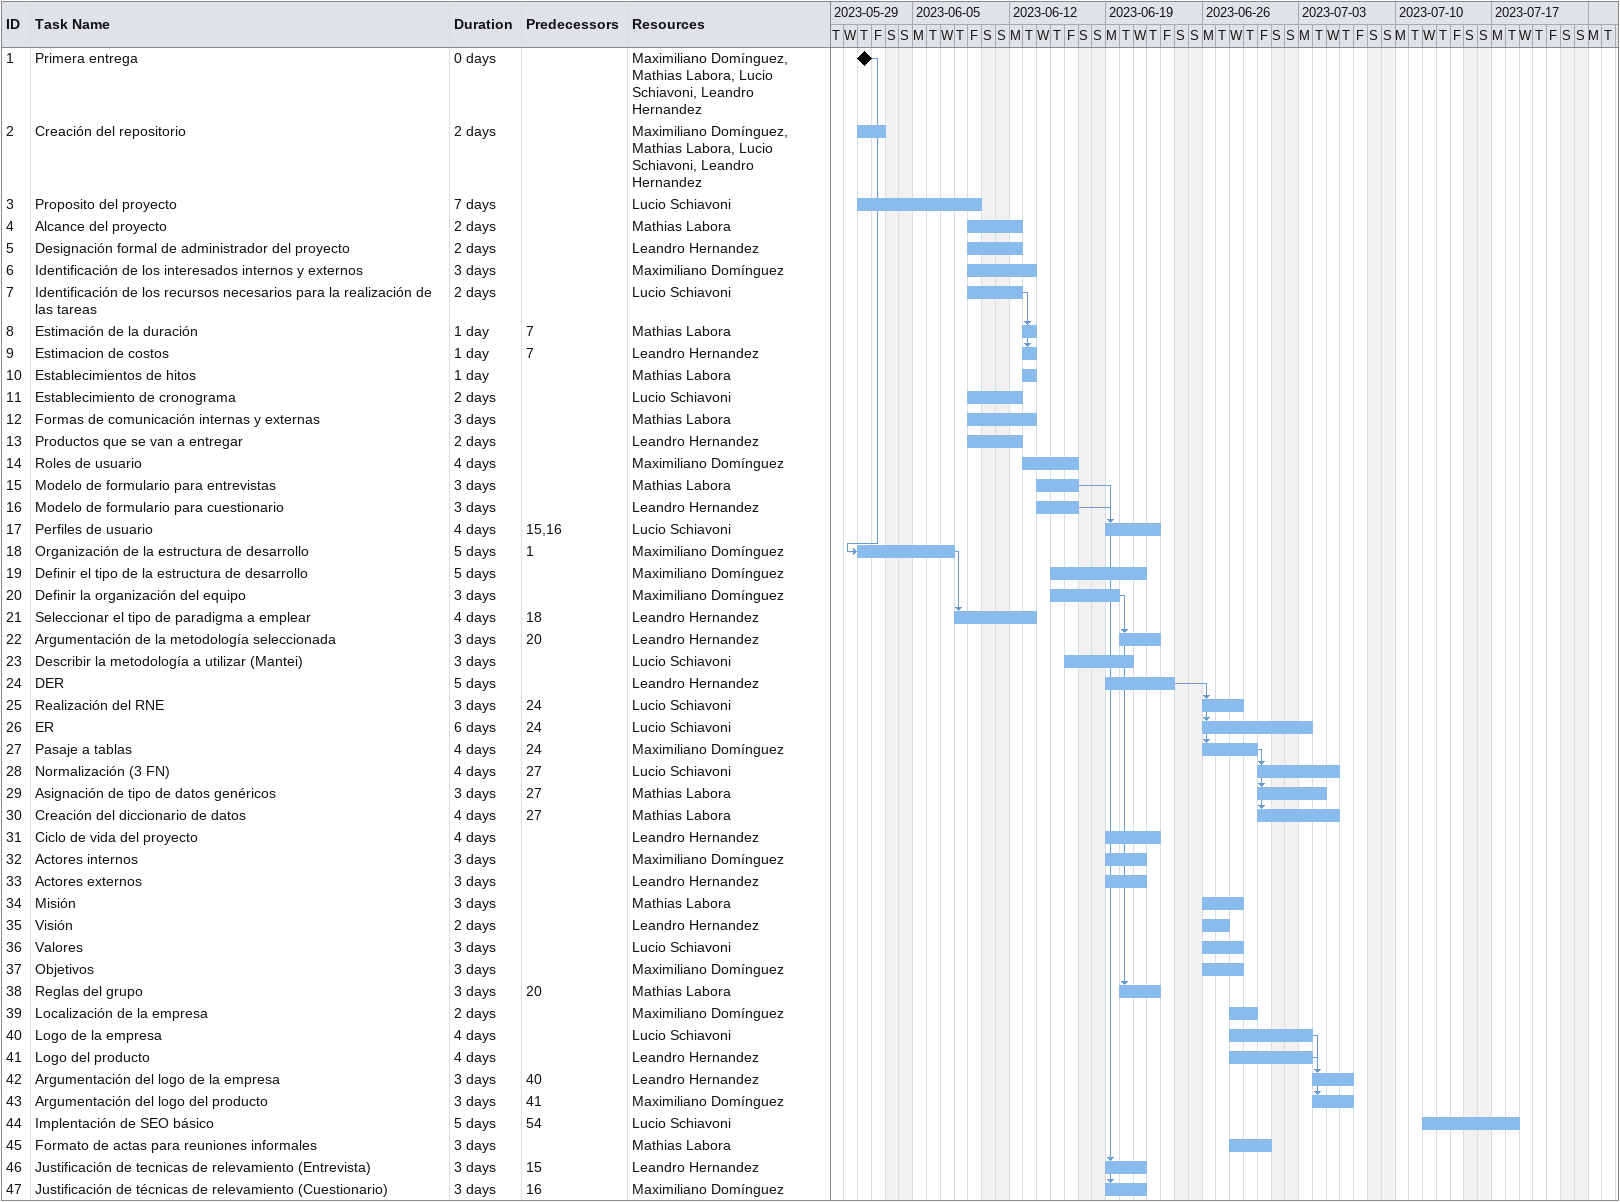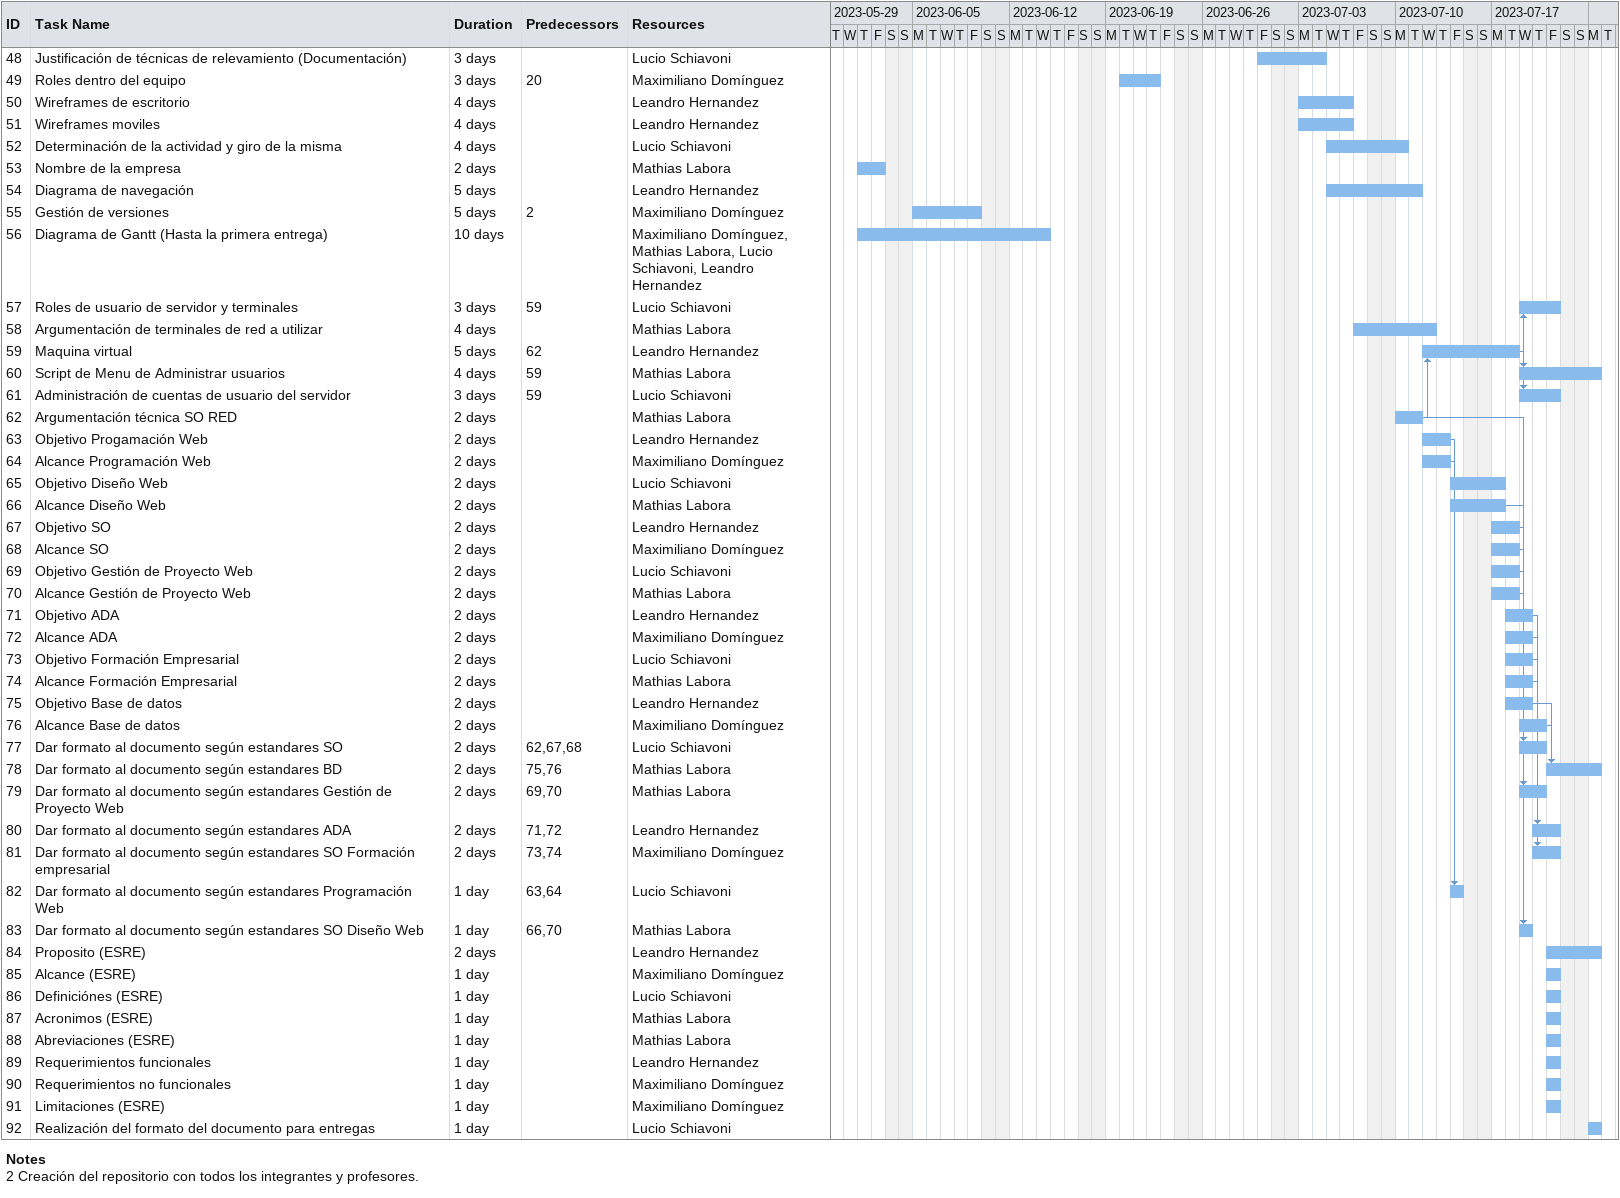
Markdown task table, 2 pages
| ID | Task | Duration | Start | Finish | Predecessors | Resources |
|---|---|---|---|---|---|---|
| 1 | Primera entrega | 0d | 2023-06-01 | 2023-06-01 |  | Maximiliano Domínguez, Mathias Labora, Lucio Schiavoni, Leandro Hernandez |
| 2 | Creación del repositorio | 2d | 2023-06-01 | 2023-06-02 |  | Maximiliano Domínguez, Mathias Labora, Lucio Schiavoni, Leandro Hernandez |
| 3 | Proposito del proyecto | 7d | 2023-06-01 | 2023-06-09 |  | Lucio Schiavoni |
| 4 | Alcance del proyecto | 2d | 2023-06-09 | 2023-06-12 |  | Mathias Labora |
| 5 | Designación formal de administrador del proyecto | 2d | 2023-06-09 | 2023-06-12 |  | Leandro Hernandez |
| 6 | Identificación de los interesados internos y externos | 3d | 2023-06-09 | 2023-06-13 |  | Maximiliano Domínguez |
| 7 | Identificación de los recursos necesarios para la realización de las tareas | 2d | 2023-06-09 | 2023-06-12 |  | Lucio Schiavoni |
| 8 | Estimación de la duración | 1d | 2023-06-13 | 2023-06-13 | 7 | Mathias Labora |
| 9 | Estimacion de costos | 1d | 2023-06-13 | 2023-06-13 | 7 | Leandro Hernandez |
| 10 | Establecimientos de hitos | 1d | 2023-06-13 | 2023-06-13 |  | Mathias Labora |
| 11 | Establecimiento de cronograma | 2d | 2023-06-09 | 2023-06-12 |  | Lucio Schiavoni |
| 12 | Formas de comunicación internas y externas | 3d | 2023-06-09 | 2023-06-13 |  | Mathias Labora |
| 13 | Productos que se van a entregar | 2d | 2023-06-09 | 2023-06-12 |  | Leandro Hernandez |
| 14 | Roles de usuario | 4d | 2023-06-13 | 2023-06-16 |  | Maximiliano Domínguez |
| 15 | Modelo de formulario para entrevistas | 3d | 2023-06-14 | 2023-06-16 |  | Mathias Labora |
| 16 | Modelo de formulario para cuestionario | 3d | 2023-06-14 | 2023-06-16 |  | Leandro Hernandez |
| 17 | Perfiles de usuario | 4d | 2023-06-19 | 2023-06-22 | 15, 16 | Lucio Schiavoni |
| 18 | Organización de la estructura de desarrollo | 5d | 2023-06-01 | 2023-06-07 | 1 | Maximiliano Domínguez |
| 19 | Definir el tipo de la estructura de desarrollo | 5d | 2023-06-15 | 2023-06-21 |  | Maximiliano Domínguez |
| 20 | Definir la organización del equipo | 3d | 2023-06-15 | 2023-06-19 |  | Maximiliano Domínguez |
| 21 | Seleccionar el tipo de paradigma a emplear | 4d | 2023-06-08 | 2023-06-13 | 18 | Leandro Hernandez |
| 22 | Argumentación de la metodología seleccionada | 3d | 2023-06-20 | 2023-06-22 | 20 | Leandro Hernandez |
| 23 | Describir la metodología a utilizar (Mantei) | 3d | 2023-06-16 | 2023-06-20 |  | Lucio Schiavoni |
| 24 | DER | 5d | 2023-06-19 | 2023-06-23 |  | Leandro Hernandez |
| 25 | Realización del RNE | 3d | 2023-06-26 | 2023-06-28 | 24 | Lucio Schiavoni |
| 26 | ER | 6d | 2023-06-26 | 2023-07-03 | 24 | Lucio Schiavoni |
| 27 | Pasaje a tablas | 4d | 2023-06-26 | 2023-06-29 | 24 | Maximiliano Domínguez |
| 28 | Normalización (3 FN) | 4d | 2023-06-30 | 2023-07-05 | 27 | Lucio Schiavoni |
| 29 | Asignación de tipo de datos genéricos | 3d | 2023-06-30 | 2023-07-04 | 27 | Mathias Labora |
| 30 | Creación del diccionario de datos | 4d | 2023-06-30 | 2023-07-05 | 27 | Mathias Labora |
| 31 | Ciclo de vida del proyecto | 4d | 2023-06-19 | 2023-06-22 |  | Leandro Hernandez |
| 32 | Actores internos | 3d | 2023-06-19 | 2023-06-21 |  | Maximiliano Domínguez |
| 33 | Actores externos | 3d | 2023-06-19 | 2023-06-21 |  | Leandro Hernandez |
| 34 | Misión | 3d | 2023-06-26 | 2023-06-28 |  | Mathias Labora |
| 35 | Visión | 2d | 2023-06-26 | 2023-06-27 |  | Leandro Hernandez |
| 36 | Valores | 3d | 2023-06-26 | 2023-06-28 |  | Lucio Schiavoni |
| 37 | Objetivos | 3d | 2023-06-26 | 2023-06-28 |  | Maximiliano Domínguez |
| 38 | Reglas del grupo | 3d | 2023-06-20 | 2023-06-22 | 20 | Mathias Labora |
| 39 | Localización de la empresa | 2d | 2023-06-28 | 2023-06-29 |  | Maximiliano Domínguez |
| 40 | Logo de la empresa | 4d | 2023-06-28 | 2023-07-03 |  | Lucio Schiavoni |
| 41 | Logo del producto | 4d | 2023-06-28 | 2023-07-03 |  | Leandro Hernandez |
| 42 | Argumentación del logo de la empresa | 3d | 2023-07-04 | 2023-07-06 | 40 | Leandro Hernandez |
| 43 | Argumentación del logo del producto | 3d | 2023-07-04 | 2023-07-06 | 41 | Maximiliano Domínguez |
| 44 | Implentación de SEO básico | 5d | 2023-07-12 | 2023-07-18 | 54 | Lucio Schiavoni |
| 45 | Formato de actas para reuniones informales | 3d | 2023-06-28 | 2023-06-30 |  | Mathias Labora |
| 46 | Justificación de tecnicas de relevamiento (Entrevista) | 3d | 2023-06-19 | 2023-06-21 | 15 | Leandro Hernandez |
| 47 | Justificación de técnicas de relevamiento (Cuestionario) | 3d | 2023-06-19 | 2023-06-21 | 16 | Maximiliano Domínguez |
| 48 | Justificación de técnicas de relevamiento (Documentación) | 3d | 2023-06-30 | 2023-07-04 |  | Lucio Schiavoni |
| 49 | Roles dentro del equipo | 3d | 2023-06-20 | 2023-06-22 | 20 | Maximiliano Domínguez |
| 50 | Wireframes de escritorio | 4d | 2023-07-03 | 2023-07-06 |  | Leandro Hernandez |
| 51 | Wireframes moviles | 4d | 2023-07-03 | 2023-07-06 |  | Leandro Hernandez |
| 52 | Determinación de la actividad y giro de la misma | 4d | 2023-07-05 | 2023-07-10 |  | Lucio Schiavoni |
| 53 | Nombre de la empresa | 2d | 2023-06-01 | 2023-06-02 |  | Mathias Labora |
| 54 | Diagrama de navegación | 5d | 2023-07-05 | 2023-07-11 |  | Leandro Hernandez |
| 55 | Gestión de versiones | 5d | 2023-06-05 | 2023-06-09 | 2 | Maximiliano Domínguez |
| 56 | Diagrama de Gantt (Hasta la primera entrega) | 10d | 2023-06-01 | 2023-06-14 |  | Maximiliano Domínguez, Mathias Labora, Lucio Schiavoni, Leandro Hernandez |
| 57 | Roles de usuario de servidor y terminales | 3d | 2023-07-19 | 2023-07-21 | 59 | Lucio Schiavoni |
| 58 | Argumentación de terminales de red a utilizar | 4d | 2023-07-07 | 2023-07-12 |  | Mathias Labora |
| 59 | Maquina virtual | 5d | 2023-07-12 | 2023-07-18 | 62 | Leandro Hernandez |
| 60 | Script de Menu de Administrar usuarios | 4d | 2023-07-19 | 2023-07-24 | 59 | Mathias Labora |
| 61 | Administración de cuentas de usuario del servidor | 3d | 2023-07-19 | 2023-07-21 | 59 | Lucio Schiavoni |
| 62 | Argumentación técnica SO RED | 2d | 2023-07-10 | 2023-07-11 |  | Mathias Labora |
| 63 | Objetivo Progamación Web | 2d | 2023-07-12 | 2023-07-13 |  | Leandro Hernandez |
| 64 | Alcance Programación Web | 2d | 2023-07-12 | 2023-07-13 |  | Maximiliano Domínguez |
| 65 | Objetivo Diseño Web | 2d | 2023-07-14 | 2023-07-17 |  | Lucio Schiavoni |
| 66 | Alcance Diseño Web | 2d | 2023-07-14 | 2023-07-17 |  | Mathias Labora |
| 67 | Objetivo SO | 2d | 2023-07-17 | 2023-07-18 |  | Leandro Hernandez |
| 68 | Alcance SO | 2d | 2023-07-17 | 2023-07-18 |  | Maximiliano Domínguez |
| 69 | Objetivo Gestión de Proyecto Web | 2d | 2023-07-17 | 2023-07-18 |  | Lucio Schiavoni |
| 70 | Alcance Gestión de Proyecto Web | 2d | 2023-07-17 | 2023-07-18 |  | Mathias Labora |
| 71 | Objetivo ADA | 2d | 2023-07-18 | 2023-07-19 |  | Leandro Hernandez |
| 72 | Alcance ADA | 2d | 2023-07-18 | 2023-07-19 |  | Maximiliano Domínguez |
| 73 | Objetivo Formación Empresarial | 2d | 2023-07-18 | 2023-07-19 |  | Lucio Schiavoni |
| 74 | Alcance Formación Empresarial | 2d | 2023-07-18 | 2023-07-19 |  | Mathias Labora |
| 75 | Objetivo Base de datos | 2d | 2023-07-18 | 2023-07-19 |  | Leandro Hernandez |
| 76 | Alcance Base de datos | 2d | 2023-07-19 | 2023-07-20 |  | Maximiliano Domínguez |
| 77 | Dar formato al documento según estandares SO | 2d | 2023-07-19 | 2023-07-20 | 62, 67, 68 | Lucio Schiavoni |
| 78 | Dar formato al documento según estandares BD | 2d | 2023-07-21 | 2023-07-24 | 75, 76 | Mathias Labora |
| 79 | Dar formato al documento según estandares Gestión de Proyecto Web | 2d | 2023-07-19 | 2023-07-20 | 69, 70 | Mathias Labora |
| 80 | Dar formato al documento según estandares ADA | 2d | 2023-07-20 | 2023-07-21 | 71, 72 | Leandro Hernandez |
| 81 | Dar formato al documento según estandares SO Formación empresarial | 2d | 2023-07-20 | 2023-07-21 | 73, 74 | Maximiliano Domínguez |
| 82 | Dar formato al documento según estandares Programación Web | 1d | 2023-07-14 | 2023-07-14 | 63, 64 | Lucio Schiavoni |
| 83 | Dar formato al documento según estandares SO Diseño Web | 1d | 2023-07-19 | 2023-07-19 | 66, 70 | Mathias Labora |
| 84 | Proposito (ESRE) | 2d | 2023-07-21 | 2023-07-24 |  | Leandro Hernandez |
| 85 | Alcance (ESRE) | 1d | 2023-07-21 | 2023-07-21 |  | Maximiliano Domínguez |
| 86 | Definiciónes (ESRE) | 1d | 2023-07-21 | 2023-07-21 |  | Lucio Schiavoni |
| 87 | Acronimos (ESRE) | 1d | 2023-07-21 | 2023-07-21 |  | Mathias Labora |
| 88 | Abreviaciones (ESRE) | 1d | 2023-07-21 | 2023-07-21 |  | Mathias Labora |
| 89 | Requerimientos funcionales | 1d | 2023-07-21 | 2023-07-21 |  | Leandro Hernandez |
| 90 | Requerimientos no funcionales | 1d | 2023-07-21 | 2023-07-21 |  | Maximiliano Domínguez |
| 91 | Limitaciones (ESRE) | 1d | 2023-07-21 | 2023-07-21 |  | Maximiliano Domínguez |
| 92 | Realización del formato del documento para entregas | 1d | 2023-07-24 | 2023-07-24 |  | Lucio Schiavoni |

Notes
- 2: Creación del repositorio con todos los integrantes y profesores.
